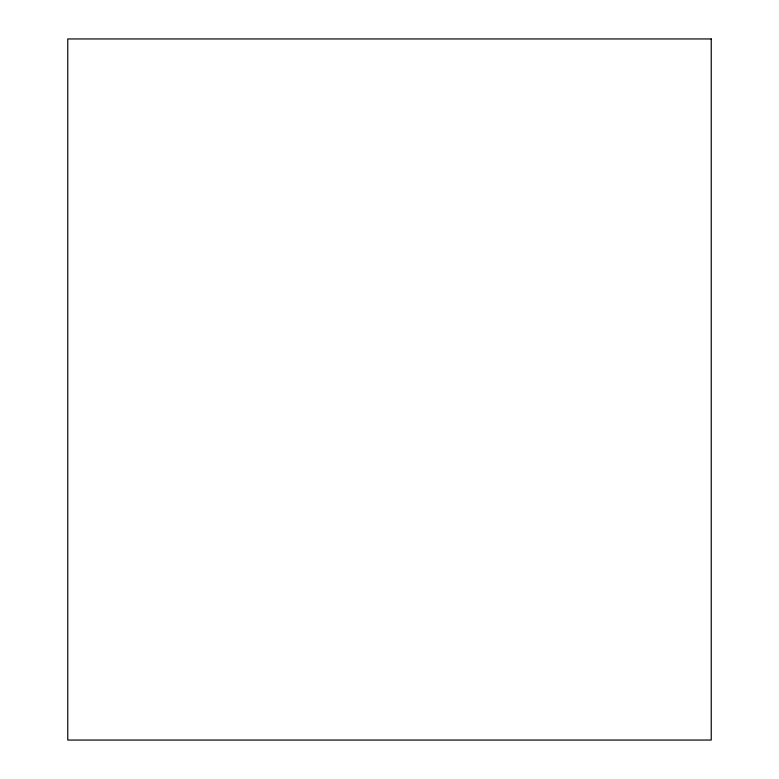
<?xml version="1.0" encoding="UTF-8"?>
<svg xmlns="http://www.w3.org/2000/svg" width="779" height="779" viewBox="0 0 779 779"><rect width="100%" height="100%" fill="white"/><g stroke="black" fill="none" stroke-linecap="round" stroke-linejoin="round"><path stroke-width="1.17" d="M711.237 38.95L67.763 38.95L67.763 740.05L711.237 740.05L711.237 38.95"/></g></svg>
